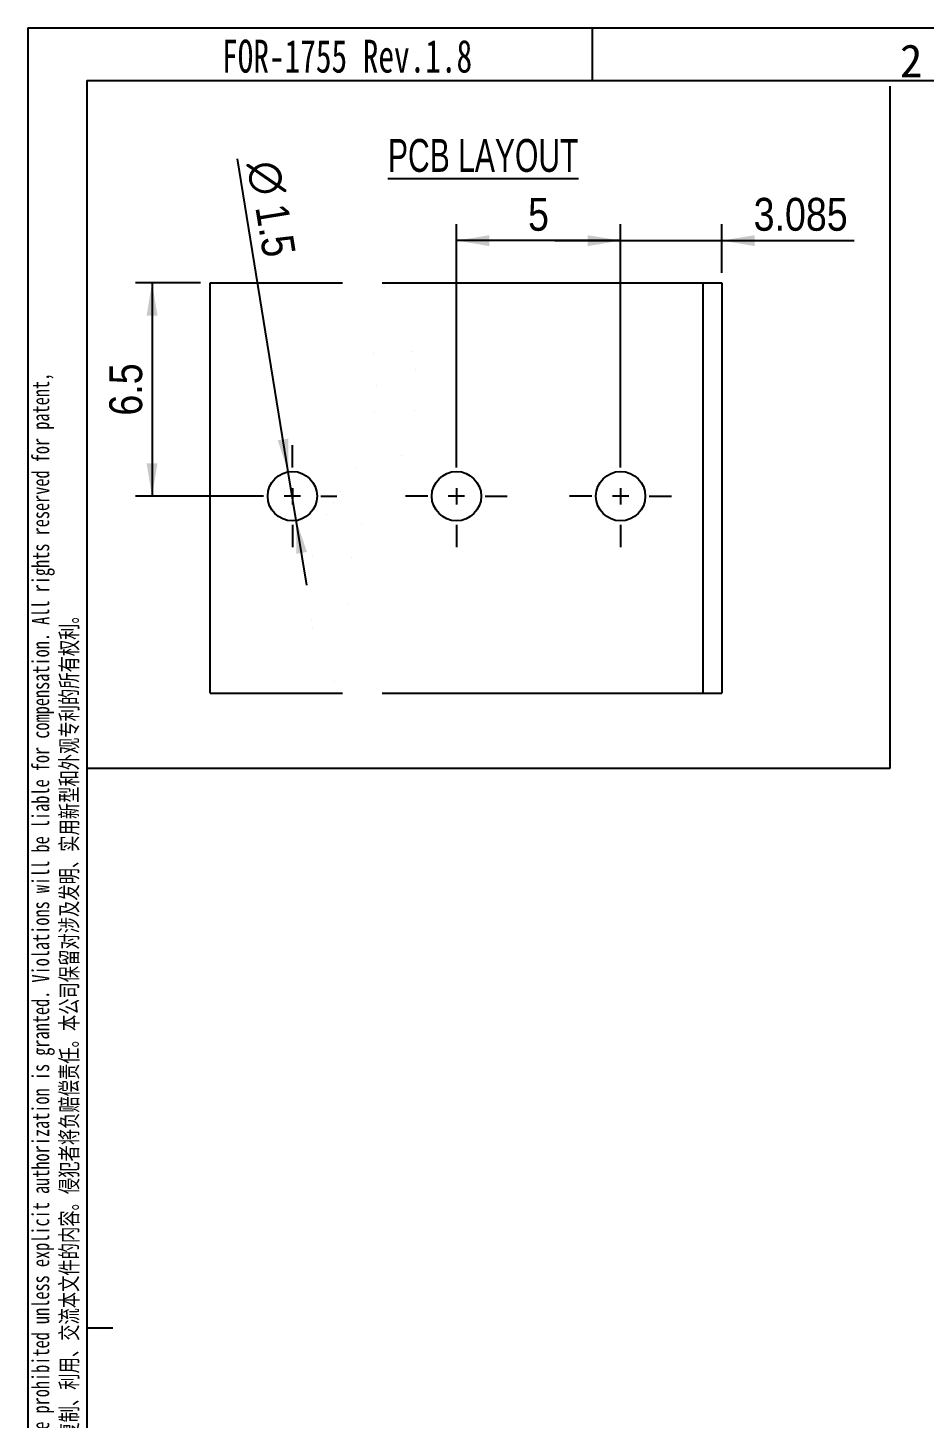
# Model space of a CAD drawing. Header units: millimetres. Extents: x 6 to 292, y 5 to 204.
# Drawn here: x 5.5 to 73.8, y 98.1 to 204 of the extents above; entities that cross this region are included whole.
import ezdxf
from ezdxf.enums import TextEntityAlignment as Align
from ezdxf.lldxf.tags import DXFTag

# ---------------------------------------------------------------- set-up
doc = ezdxf.new("R2010")
doc.units = ezdxf.units.MM
for name, color, linetype in [('DV10_尺寸层', 7, 'Continuous'), ('DV9_尺寸层', 7, 'Continuous'), ('TEXT', 7, 'Continuous'), ('图框', 7, 'Continuous'), ('尺寸层', 7, 'Continuous'), ('细实线', 7, 'Continuous'), ('轮廓线', 7, 'Continuous')]:
    doc.layers.add(name, color=color, linetype=linetype)
doc.styles.add('SEACAD_Arial', font='arial.ttf')
doc.styles.add('SEACAD_Arial_Narrow', font='ARIALN.TTF', dxfattribs={"width": 0.8})
doc.styles.add('SEACAD_Solid_Edge_ANSI1_Symbols', font='semeca1.ttf')
tags = doc.linetypes.add('CENTER2', pattern=[28.575, 19.05, -3.175, 3.175, -3.175]).pattern_tags.tags
tags[10:11] = [DXFTag(74, 4), DXFTag(75, 0), DXFTag(340, '0'), DXFTag(46, 0.0), DXFTag(50, 0.0), DXFTag(44, 0.0), DXFTag(45, 0.0)]
tags[8:9] = [DXFTag(74, 4), DXFTag(75, 0), DXFTag(340, '0'), DXFTag(46, 0.0), DXFTag(50, 0.0), DXFTag(44, 0.0), DXFTag(45, 0.0)]
tags[6:7] = [DXFTag(74, 4), DXFTag(75, 0), DXFTag(340, '0'), DXFTag(46, 0.0), DXFTag(50, 0.0), DXFTag(44, 0.0), DXFTag(45, 0.0)]
tags[4:5] = [DXFTag(74, 4), DXFTag(75, 0), DXFTag(340, '0'), DXFTag(46, 0.0), DXFTag(50, 0.0), DXFTag(44, 0.0), DXFTag(45, 0.0)]
tags = doc.linetypes.add('DIVIDE2', pattern=[15.875, 6.35, -3.175, 0, -3.175, 0, -3.175]).pattern_tags.tags
tags[14:15] = [DXFTag(74, 4), DXFTag(75, 0), DXFTag(340, '0'), DXFTag(46, 0.0), DXFTag(50, 0.0), DXFTag(44, 0.0), DXFTag(45, 0.0)]
tags[12:13] = [DXFTag(74, 4), DXFTag(75, 0), DXFTag(340, '0'), DXFTag(46, 0.0), DXFTag(50, 0.0), DXFTag(44, 0.0), DXFTag(45, 0.0)]
tags[10:11] = [DXFTag(74, 4), DXFTag(75, 0), DXFTag(340, '0'), DXFTag(46, 0.0), DXFTag(50, 0.0), DXFTag(44, 0.0), DXFTag(45, 0.0)]
tags[8:9] = [DXFTag(74, 4), DXFTag(75, 0), DXFTag(340, '0'), DXFTag(46, 0.0), DXFTag(50, 0.0), DXFTag(44, 0.0), DXFTag(45, 0.0)]
tags[6:7] = [DXFTag(74, 4), DXFTag(75, 0), DXFTag(340, '0'), DXFTag(46, 0.0), DXFTag(50, 0.0), DXFTag(44, 0.0), DXFTag(45, 0.0)]
tags[4:5] = [DXFTag(74, 4), DXFTag(75, 0), DXFTag(340, '0'), DXFTag(46, 0.0), DXFTag(50, 0.0), DXFTag(44, 0.0), DXFTag(45, 0.0)]
tags = doc.linetypes.add('HIDDEN2', pattern=[4.7625, 3.175, -1.5875]).pattern_tags.tags
tags[6:7] = [DXFTag(74, 4), DXFTag(75, 0), DXFTag(340, '0'), DXFTag(46, 0.0), DXFTag(50, 0.0), DXFTag(44, 0.0), DXFTag(45, 0.0)]
tags[4:5] = [DXFTag(74, 4), DXFTag(75, 0), DXFTag(340, '0'), DXFTag(46, 0.0), DXFTag(50, 0.0), DXFTag(44, 0.0), DXFTag(45, 0.0)]
doc.dimstyles.new('DEGSON', dxfattribs={"dimtxt": 2.5, "dimasz": 2.5, "dimexe": 1.25, "dimexo": 0.75, "dimgap": 0.75, "dimtad": 1, "dimdec": 3, "dimlfac": 0.4, "dimdsep": 46, "dimtxsty": 'SEACAD_Arial_Narrow', "dimblk1": '_SE_FILLED', "dimblk2": '_SE_FILLED', "dimsah": 1, "dimcen": 1.25, "dimadec": 1, "dimazin": 0, "dimtfac": 0.7, "dimtdec": 3, "dimtmove": 0, "dimatfit": 3, "dimfxl": 1, "dimtolj": 1, "dimarcsym": 0})

# ---------------------------------------------------------------- blocks, each defined once
blk = doc.blocks.new('SE9')
at = {"layer": 'DV9_尺寸层', "color": 7, "linetype": 'HIDDEN2'}
for p, q in [((32.48, 184.59), (58.36, 184.59)), ((56.9, 184.59), (56.9, 153.34)), ((58.36, 184.59), (58.36, 153.34)), ((32.48, 153.34), (58.36, 153.34))]:
    blk.add_line(p, q, dxfattribs=at)
at = {"layer": 'DV9_尺寸层', "color": 7, "linetype": 'CENTER2'}
for p, q in [((38.15, 170.52), (38.15, 172.21)), ((50.65, 170.52), (50.65, 172.21)), ((35.96, 168.34), (34.27, 168.34)), ((38.77, 168.34), (37.52, 168.34)), ((38.15, 168.96), (38.15, 167.71)), ((40.33, 168.34), (42.02, 168.34)), ((48.46, 168.34), (46.77, 168.34)), ((51.27, 168.34), (50.02, 168.34)), ((50.65, 168.96), (50.65, 167.71)), ((52.83, 168.34), (54.52, 168.34)), ((38.15, 166.15), (38.15, 164.46)), ((50.65, 166.15), (50.65, 164.46))]:
    blk.add_line(p, q, dxfattribs=at)
at = {"layer": 'DV9_尺寸层', "color": 7, "linetype": 'Continuous'}
for centre in [(38.15, 168.34), (50.65, 168.34)]:
    blk.add_circle(centre, 1.88, dxfattribs=at)
blk = doc.blocks.new('SE10')
at = {"layer": 'DV10_尺寸层', "color": 7, "linetype": 'HIDDEN2'}
for p, q in [((19.4, 180.22), (19.4, 184.59)), ((19.4, 184.59), (29.48, 184.59)), ((19.4, 180.1), (19.4, 180.22)), ((19.4, 178.04), (19.4, 180.1)), ((19.4, 177.87), (19.4, 178.04)), ((19.4, 153.34), (19.4, 177.87)), ((19.4, 153.34), (29.48, 153.34))]:
    blk.add_line(p, q, dxfattribs=at)
at = {"layer": 'DV10_尺寸层', "color": 7, "linetype": 'CENTER2'}
for p, q in [((25.65, 170.52), (25.65, 172.21)), ((23.46, 168.34), (21.77, 168.34)), ((26.27, 168.34), (25.02, 168.34)), ((25.65, 168.96), (25.65, 167.71)), ((27.83, 168.34), (29.04, 168.34)), ((25.65, 166.15), (25.65, 164.46))]:
    blk.add_line(p, q, dxfattribs=at)
at = {"layer": 'DV10_尺寸层', "color": 7, "linetype": 'Continuous'}
blk.add_circle((25.65, 168.34), 1.88, dxfattribs=at)
blk = doc.blocks.new('DMBLK1')
at = {"layer": '尺寸层', "linetype": 'Continuous'}
for points in [[(14.55, 182.09), (15.38, 182.09), (14.96, 184.59)], [(14.55, 170.84), (14.96, 168.34), (15.38, 170.84)]]:
    blk.add_hatch(color=7, dxfattribs=at).paths.add_polyline_path(points)
at = {"layer": '尺寸层', "color": 7, "linetype": 'Continuous'}
for p, q in [((18.65, 184.59), (13.71, 184.59)), ((14.96, 184.59), (14.96, 168.34)), ((23.02, 168.34), (13.71, 168.34))]:
    blk.add_line(p, q, dxfattribs=at)
at = {"layer": '尺寸层', "color": 7, "linetype": 'Continuous', "style": 'SEACAD_Arial_Narrow'}
blk.add_text('6.5', height=2.5, rotation=90, dxfattribs=at).set_placement((11.71, 174.47), align=Align.TOP_LEFT)
blk = doc.blocks.new('_SE_FILLED')
at = {"color": 0}
blk.add_line((0, 0), (-1, 0), dxfattribs=at)
blk.add_solid([(0, 0), (-1, -0.1665), (-1, 0.1665), (0, 0)], dxfattribs=at)
blk = doc.blocks.new('DMBLK6')
at = {"layer": '尺寸层', "linetype": 'Continuous'}
for points in [[(48.15, 188.21), (48.15, 187.38), (50.65, 187.8)], [(60.86, 188.21), (58.36, 187.8), (60.86, 187.38)]]:
    blk.add_hatch(color=7, dxfattribs=at).paths.add_polyline_path(points)
at = {"layer": '尺寸层', "color": 7, "linetype": 'Continuous'}
for p, q in [((50.65, 170.96), (50.65, 189.05)), ((58.36, 185.34), (58.36, 189.05)), ((45.65, 187.8), (68.44, 187.8))]:
    blk.add_line(p, q, dxfattribs=at)
at = {"layer": '尺寸层', "color": 7, "linetype": 'Continuous', "style": 'SEACAD_Arial_Narrow'}
blk.add_text('3.085', height=2.5, dxfattribs=at).set_placement((60.78, 191.05), align=Align.TOP_LEFT)
blk = doc.blocks.new('DMBLK7')
at = {"layer": '尺寸层', "linetype": 'Continuous'}
for points in [[(40.65, 188.21), (38.15, 187.8), (40.65, 187.38)], [(48.15, 188.21), (48.15, 187.38), (50.65, 187.8)]]:
    blk.add_hatch(color=7, dxfattribs=at).paths.add_polyline_path(points)
at = {"layer": '尺寸层', "color": 7, "linetype": 'Continuous'}
for p, q in [((38.15, 170.96), (38.15, 189.05)), ((50.65, 170.96), (50.65, 189.05)), ((50.65, 187.8), (38.15, 187.8))]:
    blk.add_line(p, q, dxfattribs=at)
at = {"layer": '尺寸层', "color": 7, "linetype": 'Continuous', "style": 'SEACAD_Arial_Narrow'}
blk.add_text('5', height=2.5, dxfattribs=at).set_placement((43.6, 191.05), align=Align.TOP_LEFT)
blk = doc.blocks.new('SE11')
at = {"layer": '尺寸层', "color": 7, "linetype": 'DIVIDE2', "const_width": 0.00013}
for points in [[(29.48, 153.34, -0.333333), (29.48, 168.96, 0.333333), (29.48, 184.59, 0.333333)], [(32.48, 153.34, -0.333333), (32.48, 168.96, 0.333333), (32.48, 184.59, 0.333333)]]:
    blk.add_lwpolyline(points, format="xyb", dxfattribs=at)
blk = doc.blocks.new('DMBLK8')
at = {"layer": '尺寸层', "linetype": 'Continuous'}
for points in [[(24.53, 172.59), (25.34, 170.19), (25.35, 172.72)], [(25.94, 163.95), (26.76, 164.09), (25.95, 166.49)]]:
    blk.add_hatch(color=7, dxfattribs=at).paths.add_polyline_path(points)
at = {"layer": '尺寸层', "color": 7, "linetype": 'Continuous'}
for p, q in [((25.34, 170.19), (21.46, 194.02)), ((26.75, 161.55), (25.34, 170.19))]:
    blk.add_line(p, q, dxfattribs=at)
for s, style, p in [('O', 'SEACAD_Solid_Edge_ANSI1_Symbols', (24.75, 194.05)), ('1.5', 'SEACAD_Arial_Narrow', (25.29, 190.74))]:
    blk.add_text(s, height=2.5, rotation=279.2462, dxfattribs=dict(at, style=style)).set_placement(p, align=Align.TOP_LEFT)
blk = doc.blocks.new('A4-drawing_frame')
at = {"layer": '细实线', "color": 7, "linetype": 'Continuous'}
for p, q in [((-286.5, 199), (0, 199)), ((-286.5, 199), (-286.5, 0)), ((-243.5, 195), (-243.5, 199)), ((-280.03, 100), (-282.03, 100))]:
    blk.add_line(p, q, dxfattribs=at)
at = {"layer": '轮廓线', "color": 7, "linetype": 'Continuous'}
for q in [(-282, 5), (-5, 195)]:
    blk.add_line((-282, 195), q, dxfattribs=at)
at = {"layer": 'TEXT', "insert": (-262.18, 195.55), "char_height": 2.5, "width": 31.3347, "attachment_point": 8, "style": 'SEACAD_Arial'}
blk.add_mtext('{\\f仿宋|b0||i0||c0|p34;\\C7;\\H2.5;\\W0.7;FOR-1755 Rev.1.8}', dxfattribs=at)
at = {"layer": 'TEXT', "insert": (-220.07, 195.24), "char_height": 2.5, "width": 1.8836, "attachment_point": 7}
blk.add_mtext('{\\f宋体|b0||i0||c0|p34;\\C7;\\H2.5;\\W1.;2}', dxfattribs=at)
at = {"layer": 'TEXT', "insert": (-286.17, 100.61), "char_height": 1.3, "width": 171.2178, "attachment_point": 2, "rotation": 90, "style": 'SEACAD_Arial'}
blk.add_mtext('{\\f仿宋|b0||i0||c0|p34;\\C7;\\H1.3;\\W0.7;Transfer or duplication of this document as well as the utilization or communication of its contents are prohibited unless explicit authorization is granted. Violations will be liable for compensation. All rights reserved for patent, \\P}{\\f仿宋|b0||i0||c0|p34;\\C7;\\H1.3;\\W0.7;utility model or designs registrations.  除非给予明确授权，否则禁止转让、复制、利用、交流本文件的内容。侵犯者将负赔偿责任。本公司保留对涉及发明、实用新型和外观专利的所有权利。}', dxfattribs=at)

msp = doc.modelspace()

# ---------------------------------------------------------------- linework, layer by layer
at = {"layer": '尺寸层', "color": 7, "linetype": 'Continuous'}
for p, q in [((71.1515, 199.5673), (71.1515, 147.5956)), ((71.1515, 147.5956), (9.9875, 147.5956))]:
    msp.add_line(p, q, dxfattribs=at)

# ---------------------------------------------------------------- block references
at = {"layer": '图框', "color": 7}
msp.add_blockref('A4-drawing_frame', (292, 5), dxfattribs=at)
at = {"layer": '尺寸层'}
for name in ['SE10', 'SE11', 'SE9']:
    msp.add_blockref(name, (0, 0), dxfattribs=at)

# ---------------------------------------------------------------- texts
at = {"layer": '尺寸层', "insert": (40.1846, 194.265), "char_height": 2.5, "width": 15.437511, "attachment_point": 5, "style": 'SEACAD_Arial_Narrow'}
msp.add_mtext('{\\fArial Narrow|b0||i0||c0|p34;\\C7;\\L\\H2.5;\\W0.8;PCB LAYOUT}', dxfattribs=at)

# ---------------------------------------------------------------- dimensions: what is measured, and where the dimension line sits
at = {"layer": '尺寸层', "color": 7, "linetype": 'Continuous'}
dim = msp.add_diameter_dim_2p(p1=(25.9466, 166.4862), p2=(25.3441, 170.1874), text='\\A1;<>', dimstyle='DEGSON', override={"dimtmove": 1}, dxfattribs=at)
dim.commit()
dim.dimension.update_dxf_attribs({"geometry": 'DMBLK8', "text_midpoint": (22.8029, 185.7973), "dimtype": 163})
for base, p2, text, picture, middle in [((38.1453, 187.7975), (38.1453, 170.2118), '\\A1;5', 'DMBLK7', (44.3953, 187.7975)), ((58.3578, 187.7975), (58.3578, 184.5868), '\\A1;3.085', 'DMBLK6', (60.2818, 187.7975))]:
    dim = msp.add_linear_dim(base=base, p1=(50.6453, 170.2118), p2=p2, text=text, dimstyle='DEGSON', dxfattribs=at)
    dim.commit()
    dim.dimension.update_dxf_attribs({"geometry": picture, "text_midpoint": middle, "dimtype": 160})
dim = msp.add_linear_dim(base=(14.9631, 168.3368), p1=(19.3953, 184.5868), p2=(23.7703, 168.3368), angle=90, text='\\A1;6.5', dimstyle='DEGSON', dxfattribs=at)
dim.commit()
dim.dimension.update_dxf_attribs({"geometry": 'DMBLK1', "text_midpoint": (14.9631, 176.4618), "dimtype": 160})

doc.saveas('drawing.dxf')
